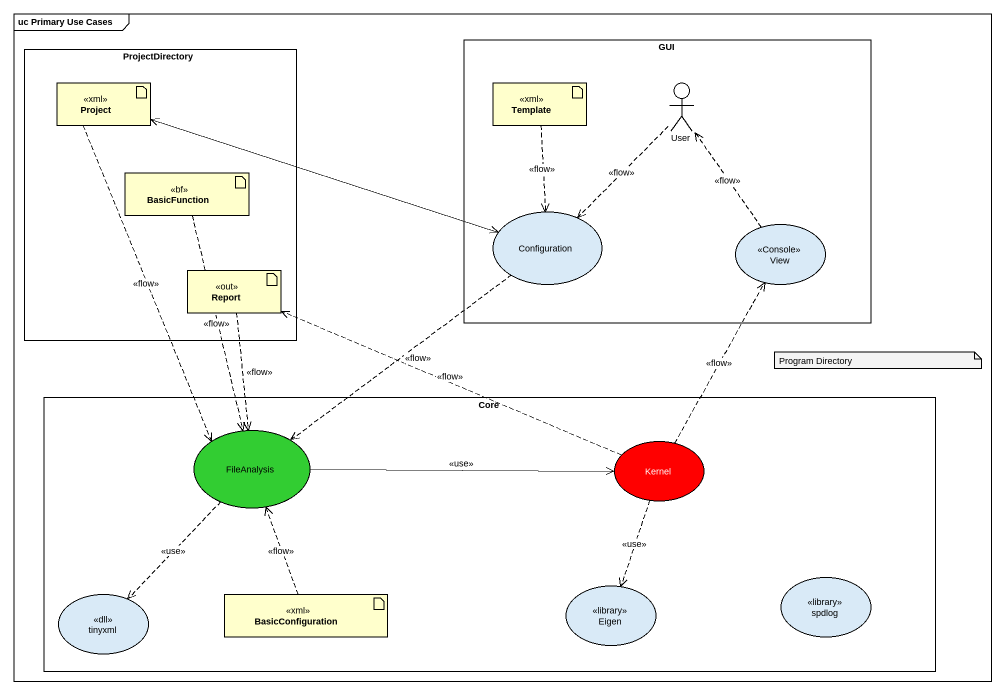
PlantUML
@startuml
mainframe uc Primary Use Cases
rectangle ProjectDirectory {
  artifact Project <<xml>>
  artifact BasicFunction <<bf>>
  artifact Report <<out>>
}
rectangle GUI {
  artifact Template <<xml>>
  actor User
  usecase Configuration
  usecase View <<Console>>
}
rectangle Core {
  usecase FileAnalysis #32CD32
  usecase Kernel #FF0000
  usecase tinyxml <<dll>>
  artifact BasicConfiguration <<xml>>
  usecase Eigen <<library>>
  usecase spdlog <<library>>
}
Project <-right-> Configuration
Project ..> FileAnalysis : <<flow>>
Template ..> Configuration : <<flow>>
User ..> Configuration : <<flow>>
BasicFunction ..> FileAnalysis : <<flow>>
Configuration ..> FileAnalysis : <<flow>>
View .up.> User : <<flow>>
Report ..> FileAnalysis : <<flow>>
FileAnalysis -right-> Kernel : <<use>>
FileAnalysis ..> tinyxml : <<use>>
Kernel .up.> View : <<flow>>
Kernel .left.> Report : <<flow>>
Kernel ..> Eigen : <<use>>
BasicConfiguration .up.> FileAnalysis : <<flow>>
note as N1
  Program Directory
end note
@enduml
